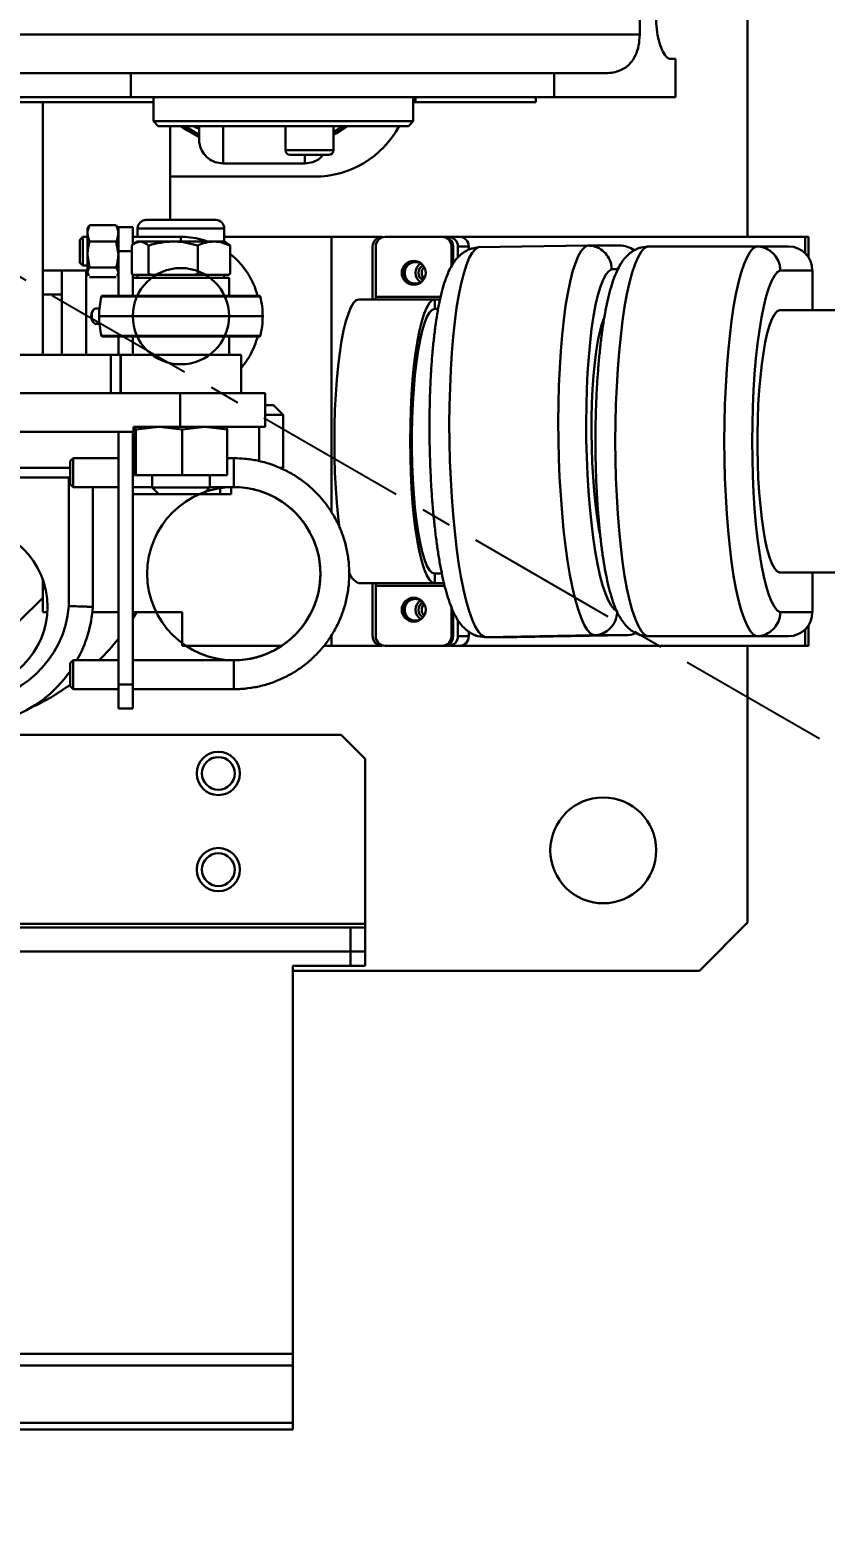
# Model space of a CAD drawing. Header units: millimetres. Extents: x 8 to 22425, y -1213 to 4973.
# Drawn here: x 18236.3 to 18401.6, y 806.5 to 1116.5 of the extents above; entities that cross this region are included whole.
import ezdxf

# ---------------------------------------------------------------- set-up
doc = ezdxf.new("R2010")
doc.units = ezdxf.units.MM
doc.header["$PDSIZE"] = -1
doc.linetypes.add('CENTER', pattern=[50.8, 31.75, -6.35, 6.35, -6.35])
doc.styles.get("Standard").update_dxf_attribs({"font": 'hyswlongfangsong.ttf'})
doc.dimstyles.new('ISO-25', dxfattribs={"dimscale": 25, "dimtxt": 3.5, "dimasz": 1.6, "dimexe": 1.25, "dimexo": 0.625, "dimtad": 1, "dimdec": 0, "dimzin": 9, "dimdsep": 46, "dimtxsty": 'Standard', "dimcen": 2.5, "dimadec": 0, "dimazin": 2, "dimtfac": 1, "dimtdec": 0, "dimtofl": 0, "dimtmove": 0, "dimatfit": 3, "dimfxl": 1, "dimarcsym": 0})

# ---------------------------------------------------------------- blocks, each defined once
blk = doc.blocks.new('*D157')
at = {"color": 0, "lineweight": -2, "transparency": 16777216}
blk.add_line((18093.36, 1137.54), (17395.92, 1137.54), dxfattribs=at)
blk.add_arc((18108.99, 1137.54), 681.81, 183.36185, 326.63815, dxfattribs=at)
at = {"color": 0, "transparency": 16777216}
for points in [[(17421.68, 1097.36), (17435.01, 1097.75), (17427.17, 1137.54)], [(18672.78, 766.09), (18684.12, 759.09), (18699.46, 796.63)]]:
    blk.add_solid(points, dxfattribs=at)
at = {"layer": 'Defpoints', "color": 0, "transparency": 16777216}
for p in [(18108.99, 1137.54), (18129.47, 1137.54), (18600.89, 853.54), (18227.38, 466.08), (19341.34, 426.04)]:
    blk.add_point(p, dxfattribs=at)
at = {"color": 0, "transparency": 16777216, "insert": (17761.79, 620.93), "char_height": 87.5, "attachment_point": 5, "rotation": 326.0959}
blk.add_mtext('150°', dxfattribs=at)

msp = doc.modelspace()

# ---------------------------------------------------------------- linework, layer by layer
at = {"color": 161, "linetype": 'Continuous', "lineweight": 30, "true_color": 0x67adff}
for p, q in [((18385.49, 1073.54), (18385.49, 1311.04)), ((18363.06, 1159.54), (18363.06, 1115.54)), ((17399.1, 1115.54), (18363.06, 1115.54)), ((18369.3, 1110.54), (18370.49, 1110.54)), ((18370.49, 1102.54), (18370.49, 1110.54)), ((18087.29, 1107.54), (18257.29, 1107.54)), ((18257.29, 1102.54), (18257.29, 1107.54)), ((18345.28, 1107.54), (18257.29, 1107.54)), ((18345.28, 1102.54), (18345.28, 1107.54)), ((18355.96, 1107.54), (18345.28, 1107.54)), ((18087.29, 1102.54), (18257.29, 1102.54)), ((18261.99, 1101.54), (18181.41, 1101.54)), ((18238.99, 1066.54), (18238.99, 1101.54)), ((18257.29, 1102.54), (18345.28, 1102.54)), ((18261.99, 1102.54), (18261.99, 1097.54)), ((18315.99, 1097.54), (18315.99, 1102.54)), ((18316.49, 1101.54), (18315.99, 1101.54)), ((18316.49, 1102.54), (18316.49, 1101.54)), ((18341.49, 1101.54), (18316.49, 1101.54)), ((18341.49, 1102.54), (18341.49, 1101.54)), ((18345.28, 1102.54), (18370.49, 1102.54)), ((18261.99, 1097.54), (18262.99, 1096.54)), ((18261.99, 1097.54), (18295.98, 1097.54)), ((18295.72, 1096.54), (18262.99, 1096.54)), ((18265.49, 1077.04), (18265.49, 1096.54)), ((18271.49, 1093.79), (18271.49, 1096.54)), ((18276.49, 1096.54), (18276.49, 1088.79)), ((18289.42, 1096.54), (18289.42, 1091.52)), ((18314.99, 1096.54), (18295.72, 1096.54)), ((18295.98, 1097.54), (18315.99, 1097.54)), ((18299.42, 1091.52), (18299.42, 1096.54)), ((18314.99, 1096.54), (18315.99, 1097.54)), ((18289.42, 1091.52), (18299.42, 1091.52)), ((18293.49, 1088.79), (18276.49, 1088.79)), ((18298.44, 1090.54), (18290.4, 1090.54)), ((18293.49, 1088.79), (18293.49, 1090.54)), ((18265.49, 1086.04), (18295.49, 1086.04)), ((18260.48, 1077.04), (18272.58, 1077.04)), ((18272.58, 1077.04), (18274.94, 1077.04)), ((18247.32, 1073.54), (18246.71, 1072.93)), ((18248.31, 1073.54), (18247.32, 1073.54)), ((18248.54, 1075.66), (18248.31, 1075.25)), ((18248.31, 1069.87), (18248.31, 1074.25)), ((18248.73, 1075.93), (18248.6, 1075.62)), ((18254.29, 1075.93), (18248.73, 1075.93)), ((18254.42, 1075.62), (18254.29, 1075.93)), ((18254.71, 1075.25), (18254.48, 1075.65)), ((18254.71, 1075.54), (18257.71, 1075.54)), ((18257.71, 1075.54), (18257.71, 1075.54)), ((18257.71, 1075.54), (18257.71, 1075.54)), ((18257.71, 1075.54), (18257.71, 1075.54)), ((18257.71, 1073.54), (18257.71, 1073.79)), ((18267.71, 1073.54), (18257.71, 1073.54)), ((18258.71, 1075.27), (18258.71, 1073.54)), ((18273.77, 1075.27), (18258.71, 1075.27)), ((18267.71, 1073.54), (18267.71, 1073.54)), ((18267.71, 1072.54), (18267.71, 1073.54)), ((18276.71, 1075.27), (18273.77, 1075.27)), ((18276.71, 1072.54), (18276.71, 1075.27)), ((18298.99, 1073.54), (18276.71, 1073.54)), ((18298.99, 1016.36), (18298.99, 1073.54)), ((18298.99, 1073.54), (18309.53, 1073.54)), ((18321.99, 1073.54), (18310.17, 1073.54)), ((18321.99, 1073.54), (18322.34, 1073.54)), ((18323.32, 1073.54), (18322.34, 1073.54)), ((18323.32, 1073.54), (18325.58, 1073.54)), ((18325.58, 1073.54), (18397.47, 1073.54)), ((18397.47, 1070.11), (18397.47, 1073.54)), ((18397.47, 1073.54), (18398.16, 1073.54)), ((18398.16, 1069.24), (18398.16, 1073.54)), ((18248.73, 1067.17), (18248.31, 1069.87)), ((18254.29, 1072.56), (18248.73, 1072.56)), ((18254.29, 1072.56), (18254.71, 1069.87)), ((18254.71, 1070.54), (18254.71, 1061.29)), ((18257.48, 1070.54), (18254.71, 1070.54)), ((18257.48, 1065.84), (18257.48, 1071.74)), ((18258.71, 1072.54), (18258.15, 1072.22)), ((18259.23, 1072.54), (18258.71, 1072.54)), ((18259.23, 1072.54), (18266.09, 1072.54)), ((18260.98, 1065.84), (18260.98, 1071.74)), ((18274.57, 1072.54), (18266.09, 1072.54)), ((18271.2, 1065.84), (18271.2, 1071.74)), ((18276.71, 1072.54), (18274.57, 1072.54)), ((18277.26, 1072.22), (18276.71, 1072.54)), ((18277.93, 1071.74), (18277.25, 1072.12)), ((18277.93, 1065.84), (18277.93, 1071.74)), ((18307.56, 1071.54), (18307.56, 1060.54)), ((18308.2, 1071.54), (18308.2, 1061.04)), ((18324.31, 1071.54), (18323.96, 1071.54)), ((18323.96, 1071.54), (18323.96, 1067.43)), ((18324.31, 1071.54), (18324.31, 1067.99)), ((18327.55, 1071.54), (18325.29, 1071.54)), ((18325.29, 1069.24), (18325.29, 1071.54)), ((18327.55, 1070.87), (18327.55, 1071.54)), ((18329.57, 1071.35), (18328.3, 1071.11)), ((18352.22, 1071.72), (18329.57, 1071.35)), ((18352.22, 1071.72), (18358.9, 1071.72)), ((18364.69, 1071.54), (18363.35, 1071.31)), ((18387.34, 1071.54), (18364.69, 1071.54)), ((18387.34, 1071.54), (18394.02, 1071.54)), ((18246.71, 1068.15), (18247.32, 1067.54)), ((18247.32, 1067.54), (18248.31, 1067.54)), ((18254.29, 1067.17), (18248.73, 1067.17)), ((18254.29, 1067.17), (18254.71, 1066.16)), ((18358.54, 1066.8), (18357.24, 1066.8)), ((18238.99, 1066.54), (18242.99, 1066.54)), ((18238.99, 1061.54), (18238.99, 1066.54)), ((18242.99, 1066.54), (18242.99, 1061.54)), ((18247.99, 1066.54), (18242.99, 1066.54)), ((18247.99, 1066.54), (18248.31, 1066.54)), ((18247.99, 1049.04), (18247.99, 1066.54)), ((18248.6, 1065.46), (18248.31, 1066.16)), ((18248.31, 1065.82), (18248.31, 1066.16)), ((18248.31, 1065.82), (18248.54, 1065.42)), ((18254.29, 1065.15), (18248.73, 1065.15)), ((18254.48, 1065.43), (18254.71, 1065.82)), ((18257.73, 1065.64), (18257.48, 1065.84)), ((18257.71, 1065.04), (18257.71, 1065.66)), ((18257.71, 1065.66), (18257.71, 1065.04)), ((18257.71, 1065.66), (18257.71, 1065.04)), ((18257.71, 1065.04), (18257.71, 1065.66)), ((18257.71, 1065.04), (18257.71, 1061.29)), ((18257.71, 1065.04), (18277.71, 1065.04)), ((18259.23, 1065.64), (18257.73, 1065.64)), ((18258.71, 1065.64), (18258.71, 1065.04)), ((18260.73, 1065.64), (18259.23, 1065.64)), ((18260.98, 1065.84), (18260.73, 1065.64)), ((18260.73, 1065.64), (18261.71, 1065.64)), ((18261.71, 1065.64), (18260.98, 1065.84)), ((18266.09, 1065.64), (18261.71, 1065.64)), ((18270.47, 1065.64), (18266.09, 1065.64)), ((18271.2, 1065.84), (18270.47, 1065.64)), ((18270.47, 1065.64), (18271.69, 1065.64)), ((18271.69, 1065.64), (18271.2, 1065.84)), ((18274.57, 1065.64), (18271.69, 1065.64)), ((18277.45, 1065.64), (18274.57, 1065.64)), ((18276.71, 1065.04), (18276.71, 1065.64)), ((18277.93, 1065.84), (18277.45, 1065.64)), ((18277.45, 1065.64), (18277.68, 1065.64)), ((18277.68, 1065.64), (18277.93, 1065.84)), ((18277.71, 1061.29), (18277.71, 1065.04)), ((18398.95, 1066.54), (18392.28, 1066.54)), ((18398.95, 1058.29), (18398.95, 1066.54)), ((18242.99, 1061.54), (18238.99, 1061.54)), ((18238.99, 1049.04), (18238.99, 1061.54)), ((18242.99, 1049.04), (18242.99, 1061.54)), ((18284.21, 1061.14), (18251.21, 1061.14)), ((18284.01, 1061.29), (18251.4, 1061.29)), ((18320.49, 1060.54), (18304.73, 1060.54)), ((18321.7, 1061.04), (18308.2, 1061.04)), ((18320.49, 1060.54), (18320.49, 1058.54)), ((18321.58, 1060.54), (18320.49, 1060.54)), ((18249.5, 1058.35), (18249.33, 1058.1)), ((18249.97, 1058.64), (18250.78, 1058.64)), ((18321.18, 1058.54), (18320.49, 1058.54)), ((18409, 1058.29), (18392.26, 1058.29)), ((18249.33, 1055.98), (18249.5, 1055.73)), ((18249.97, 1055.44), (18250.78, 1055.44)), ((18267.71, 1057.04), (18250.71, 1057.04)), ((18267.71, 1057.04), (18284.71, 1057.04)), ((18251.21, 1052.94), (18284.21, 1052.94)), ((18251.4, 1052.79), (18284.01, 1052.79)), ((18254.71, 1052.79), (18254.71, 1049.04)), ((18257.71, 1052.79), (18257.71, 1049.04)), ((18277.71, 1049.04), (18277.71, 1052.79)), ((18216.31, 1049.04), (18253.17, 1049.04)), ((18253.17, 1041.04), (18253.17, 1049.04)), ((18255.19, 1049.04), (18253.17, 1049.04)), ((18255.19, 1049.04), (18255.19, 1041.04)), ((18255.19, 1049.04), (18255.2, 1049.04)), ((18255.21, 1049.04), (18255.2, 1049.04)), ((18255.2, 1041.04), (18255.2, 1049.04)), ((18255.21, 1049.04), (18255.21, 1041.04)), ((18255.21, 1049.04), (18256.53, 1049.04)), ((18256.53, 1049.04), (18280.21, 1049.04)), ((18280.21, 1041.04), (18280.21, 1049.04)), ((18267.56, 1041.04), (18003.96, 1041.04)), ((18267.56, 1034.04), (18267.56, 1041.04)), ((18285.21, 1041.04), (18267.56, 1041.04)), ((18285.21, 1034.04), (18285.21, 1041.04)), ((18285.21, 1038.54), (18286.99, 1038.54)), ((18288.99, 1036.54), (18285.21, 1036.54)), ((18286.99, 1038.54), (18288.99, 1036.54)), ((18288.99, 1036.54), (18288.99, 1025.54)), ((18257.88, 1033.04), (18013.64, 1033.04)), ((18254.71, 1033.04), (18254.71, 980.54)), ((18257.71, 1027.54), (18257.71, 1033.04)), ((18257.71, 1033.04), (18257.71, 1027.54)), ((18257.71, 1033.04), (18257.71, 980.54)), ((18257.71, 1027.54), (18257.71, 1033.04)), ((18267.56, 1034.04), (18257.88, 1034.04)), ((18257.88, 1033.04), (18257.88, 1034.04)), ((18257.88, 1033.04), (18258.06, 1033.04)), ((18258.2, 1034.01), (18258.06, 1033.5)), ((18258.06, 1024.04), (18258.06, 1033.5)), ((18258.36, 1033.5), (18258.21, 1034.04)), ((18263.18, 1034.04), (18258.36, 1033.5)), ((18258.36, 1024.04), (18258.36, 1033.5)), ((18268, 1033.5), (18263.18, 1034.04)), ((18285.21, 1034.04), (18267.56, 1034.04)), ((18272.67, 1034.04), (18268, 1033.5)), ((18268, 1024.04), (18268, 1033.5)), ((18277.35, 1033.5), (18272.67, 1034.04)), ((18277.21, 1034.01), (18277.35, 1033.5)), ((18277.35, 1024.04), (18277.35, 1033.5)), ((18283.99, 1026.93), (18283.99, 1034.04)), ((18245.32, 1027.54), (18244.71, 1026.93)), ((18244.71, 1022.15), (18244.71, 1026.93)), ((18254.71, 1027.54), (18245.32, 1027.54)), ((18245.32, 1021.54), (18245.32, 1027.54)), ((18257.71, 1027.54), (18257.71, 1027.79)), ((18258.06, 1027.54), (18257.71, 1027.54)), ((18278.71, 1027.54), (18277.35, 1027.54)), ((18278.71, 1027.54), (18278.71, 1027.54)), ((18278.71, 1024.54), (18278.71, 1027.54)), ((18116.99, 1025.54), (18244.71, 1025.54)), ((18244.71, 1023.54), (18116.99, 1023.54)), ((18244.39, 996.81), (18244.39, 1023.54)), ((18258.36, 1024.04), (18258.06, 1024.04)), ((18268, 1024.04), (18258.36, 1024.04)), ((18261.71, 1024.04), (18261.71, 1021.44)), ((18277.35, 1024.04), (18268, 1024.04)), ((18273.71, 1021.44), (18273.71, 1024.04)), ((18278.71, 1021.54), (18278.71, 1024.54)), ((18288.31, 1025.54), (18288.99, 1025.54)), ((18288.99, 1025.54), (18288.77, 1025.32)), ((18244.71, 1022.15), (18245.32, 1021.54)), ((18245.32, 1021.54), (18254.71, 1021.54)), ((18249.39, 1021.54), (18249.39, 996.64)), ((18257.71, 1021.54), (18261.71, 1021.54)), ((18257.71, 985.54), (18257.71, 1021.54)), ((18257.71, 1021.54), (18257.71, 985.54)), ((18257.71, 1021.24), (18257.71, 1021.54)), ((18257.71, 1021.54), (18257.71, 1021.24)), ((18257.71, 985.54), (18257.71, 1021.54)), ((18261.71, 1021.44), (18263.11, 1020.04)), ((18261.71, 1021.44), (18262.06, 1021.44)), ((18262.06, 1021.44), (18273.71, 1021.44)), ((18272.31, 1020.04), (18273.71, 1021.44)), ((18273.71, 1021.54), (18278.71, 1021.54)), ((18275.88, 1020.04), (18275.88, 1021.54)), ((18278.13, 1020.04), (18278.13, 1021.54)), ((18278.71, 1021.54), (18278.71, 1021.54)), ((18263.11, 1020.04), (18257.71, 1020.04)), ((18263.37, 1020.04), (18263.11, 1020.04)), ((18272.31, 1020.04), (18263.37, 1020.04)), ((18275.88, 1020.04), (18272.31, 1020.04)), ((18278.13, 1020.04), (18275.88, 1020.04)), ((18238.99, 1000.54), (18238.99, 1002.38)), ((18320.49, 1003.54), (18320.49, 1001.54)), ((18320.49, 1003.54), (18321.96, 1003.54)), ((18392.26, 1003.79), (18409, 1003.79)), ((18398.95, 995.54), (18398.95, 1003.79)), ((18233.99, 993.54), (18238.99, 998.54)), ((18238.99, 1000.54), (18239.54, 1000.54)), ((18238.99, 995.54), (18238.99, 1000.54)), ((18320.49, 1001.54), (18304.73, 1001.54)), ((18307.56, 1001.54), (18307.56, 990.54)), ((18308.2, 1001.04), (18308.2, 990.54)), ((18322.53, 1001.04), (18308.2, 1001.04)), ((18320.49, 1001.54), (18322.4, 1001.54)), ((18239.95, 995.54), (18238.99, 995.54)), ((18254.71, 995.54), (18249.29, 995.54)), ((18257.71, 994.25), (18258.5, 995.54)), ((18267.99, 995.54), (18257.71, 995.54)), ((18267.99, 988.54), (18267.99, 995.54)), ((18323.96, 996.55), (18323.96, 990.54)), ((18324.31, 995.69), (18324.31, 990.54)), ((18392.28, 995.54), (18398.95, 995.54)), ((18325.29, 990.54), (18325.29, 993.87)), ((18398.16, 988.54), (18398.16, 992.83)), ((18298.99, 988.54), (18298.99, 990.76)), ((18323.96, 990.54), (18324.31, 990.54)), ((18325.29, 990.54), (18327.55, 990.54)), ((18327.55, 990.54), (18327.55, 991.49)), ((18329.45, 990.58), (18330.87, 990.36)), ((18353.52, 990.73), (18330.87, 990.36)), ((18330.87, 990.36), (18337.56, 990.36)), ((18360.2, 990.73), (18337.56, 990.36)), ((18360.2, 990.73), (18353.52, 990.73)), ((18363.34, 990.77), (18364.69, 990.54)), ((18387.34, 990.54), (18364.69, 990.54)), ((18394.02, 990.54), (18387.34, 990.54)), ((18397.47, 988.54), (18397.47, 991.97)), ((18267.99, 988.54), (18288.61, 988.54)), ((18297.41, 988.54), (18298.99, 988.54)), ((18298.99, 988.54), (18309.53, 988.54)), ((18321.99, 988.54), (18310.17, 988.54)), ((18322.34, 988.54), (18321.99, 988.54)), ((18322.34, 988.54), (18323.32, 988.54)), ((18325.58, 988.54), (18323.32, 988.54)), ((18325.58, 988.54), (18397.47, 988.54)), ((18385.49, 931.04), (18385.49, 988.54)), ((18397.47, 988.54), (18398.16, 988.54)), ((18245.32, 985.54), (18244.71, 984.93)), ((18244.71, 984.93), (18244.71, 982.54)), ((18254.71, 985.54), (18245.32, 985.54)), ((18245.32, 985.54), (18245.32, 982.54)), ((18257.71, 985.54), (18257.71, 985.79)), ((18278.71, 985.54), (18257.71, 985.54)), ((18278.71, 985.54), (18278.71, 985.54)), ((18278.71, 985.54), (18278.71, 982.54)), ((18244.71, 982.54), (18244.71, 980.15)), ((18244.71, 980.15), (18245.32, 979.54)), ((18245.32, 982.54), (18245.32, 979.54)), ((18254.71, 980.54), (18257.71, 980.54)), ((18278.71, 982.54), (18278.71, 979.54)), ((18245.32, 979.54), (18254.71, 979.54)), ((18257.71, 979.54), (18278.71, 979.54)), ((18257.71, 979.24), (18257.71, 979.54)), ((18257.71, 979.54), (18257.71, 979.24)), ((18278.71, 979.54), (18278.71, 979.54)), ((18257.71, 975.54), (18254.71, 975.54)), ((18257.71, 975.54), (18257.71, 975.54)), ((18257.71, 975.54), (18257.71, 975.54)), ((18257.71, 975.54), (18257.71, 975.54)), ((18148.99, 970.04), (18300.99, 970.04)), ((18305.99, 965.04), (18300.99, 970.04)), ((18305.99, 965.04), (18305.99, 930.78)), ((18305.99, 930.78), (18148.99, 930.78)), ((18305.99, 930.04), (18305.99, 930.78)), ((18375.49, 921.04), (18385.49, 931.04)), ((18302.99, 930.04), (18148.99, 930.04)), ((18302.99, 925.04), (18302.99, 930.04)), ((18302.99, 930.04), (18305.99, 930.04)), ((18305.99, 930.04), (18305.99, 925.04)), ((18302.99, 925.04), (18148.99, 925.04)), ((18305.99, 925.04), (18302.99, 925.04)), ((18302.99, 922.04), (18302.99, 925.04)), ((18305.99, 925.04), (18305.99, 922.04)), ((18290.99, 922.04), (18290.99, 841.4)), ((18290.99, 922.04), (18302.99, 922.04)), ((18290.99, 921.04), (18375.49, 921.04)), ((18305.99, 922.04), (18302.99, 922.04)), ((18140.99, 841.4), (18290.99, 841.4)), ((18290.99, 841.4), (18290.99, 839)), ((18140.99, 839), (18290.99, 839)), ((18290.99, 839), (18290.99, 827.07)), ((18140.99, 827.07), (18290.99, 827.07)), ((18140.99, 825.74), (18290.99, 825.74)), ((18290.99, 827.07), (18290.99, 825.74))]:
    msp.add_line(p, q, dxfattribs=at)
at = {"color": 1, "linetype": 'CENTER'}
msp.add_line((18108.99, 1137.54), (18600.89, 853.54), dxfattribs=at)
at = {"color": 161, "linetype": 'Continuous', "lineweight": 30, "true_color": 0x67adff, "flags": 128}
for points in [[(18271.49, 1094.25), (18269.1, 1095.6), (18267.68, 1096.54)], [(18268.56, 1096.54), (18270.27, 1095.47), (18271.49, 1094.81)], [(18270.43, 1096.54), (18270.77, 1096.34), (18271.49, 1095.94)], [(18299.42, 1095.31), (18301.16, 1096.36), (18301.42, 1096.54)], [(18302.3, 1096.54), (18300.02, 1095.08), (18299.42, 1094.74)], [(18246.71, 1068.15), (18246.71, 1068.33), (18246.71, 1068.85), (18246.71, 1069.63), (18246.71, 1070.54), (18246.71, 1071.45), (18246.71, 1072.23), (18246.71, 1072.74), (18246.71, 1072.93)], [(18247.32, 1067.54), (18247.32, 1067.58), (18247.32, 1067.94), (18247.32, 1068.61), (18247.32, 1069.51), (18247.32, 1070.54), (18247.32, 1071.57), (18247.32, 1072.47), (18247.32, 1073.14), (18247.32, 1073.49), (18247.32, 1073.54)], [(18248.31, 1074.25), (18248.31, 1074.59), (18248.31, 1074.87), (18248.31, 1075.08), (18248.31, 1075.21), (18248.31, 1075.25), (18248.31, 1075.25)], [(18254.71, 1070.54), (18254.71, 1071.51), (18254.71, 1072.45), (18254.71, 1073.32), (18254.71, 1074.07), (18254.71, 1074.7), (18254.71, 1075.16), (18254.71, 1075.44), (18254.71, 1075.54)], [(18257.71, 1075.54), (18257.71, 1075.44), (18257.71, 1075.16), (18257.71, 1074.7), (18257.71, 1074.07), (18257.71, 1073.54)], [(18257.71, 1073.54), (18257.71, 1074.07), (18257.71, 1074.7), (18257.71, 1075.16), (18257.71, 1075.44), (18257.71, 1075.54)], [(18257.71, 1075.54), (18257.71, 1075.44), (18257.71, 1075.16), (18257.71, 1074.7), (18257.71, 1074.07), (18257.71, 1073.32), (18257.71, 1072.45), (18257.71, 1071.93)], [(18257.71, 1073.54), (18257.71, 1074.07), (18257.71, 1074.7), (18257.71, 1075.16), (18257.71, 1075.44), (18257.71, 1075.54)], [(18257.71, 1073.54), (18257.71, 1073.79), (18257.71, 1073.79), (18257.71, 1073.44), (18257.71, 1072.77), (18257.71, 1071.94)], [(18248.31, 1066.16), (18248.31, 1066.43), (18248.31, 1066.76), (18248.31, 1067.17), (18248.31, 1067.62), (18248.31, 1068.13), (18248.31, 1068.68), (18248.31, 1069.27), (18248.31, 1069.87)], [(18329.57, 1071.35), (18328.91, 1070.97), (18328.26, 1070.23), (18327.64, 1069.14), (18327.04, 1067.7), (18326.48, 1065.92), (18325.95, 1063.84), (18325.46, 1061.45), (18325.02, 1058.79), (18324.63, 1055.87), (18324.3, 1052.73), (18324.02, 1049.4), (18323.8, 1045.89), (18323.64, 1042.25), (18323.54, 1038.51), (18323.5, 1034.7), (18323.53, 1030.85), (18323.63, 1027), (18323.78, 1023.19), (18324, 1019.45), (18324.28, 1015.81), (18324.61, 1012.31), (18325, 1008.97), (18325.44, 1005.83), (18325.92, 1002.92), (18326.45, 1000.25), (18327.01, 997.87), (18327.61, 995.78), (18328.23, 994.01), (18328.87, 992.57), (18329.53, 991.47), (18330.2, 990.73), (18330.87, 990.36)], [(18353.52, 990.73), (18352.85, 991.11), (18352.18, 991.85), (18351.52, 992.94), (18350.88, 994.38), (18350.25, 996.15), (18349.66, 998.24), (18349.1, 1000.63), (18348.57, 1003.29), (18348.09, 1006.2), (18347.65, 1009.34), (18347.26, 1012.68), (18346.93, 1016.19), (18346.65, 1019.83), (18346.43, 1023.57), (18346.28, 1027.38), (18346.18, 1031.23), (18346.15, 1035.07), (18346.19, 1038.89), (18346.28, 1042.63), (18346.44, 1046.27), (18346.66, 1049.77), (18346.94, 1053.11), (18347.28, 1056.25), (18347.67, 1059.16), (18348.11, 1061.82), (18348.6, 1064.21), (18349.13, 1066.3), (18349.69, 1068.07), (18350.29, 1069.51), (18350.91, 1070.6), (18351.56, 1071.34), (18352.22, 1071.72)], [(18364.69, 1071.54), (18364.02, 1071.16), (18363.36, 1070.42), (18362.72, 1069.33), (18362.1, 1067.89), (18361.51, 1066.12), (18360.95, 1064.03), (18360.42, 1061.64), (18359.94, 1058.98), (18359.5, 1056.06), (18359.11, 1052.92), (18358.78, 1049.59), (18358.5, 1046.08), (18358.29, 1042.44), (18358.13, 1038.7), (18358.03, 1034.89), (18358, 1031.04), (18358.03, 1027.19), (18358.13, 1023.38), (18358.29, 1019.64), (18358.5, 1016), (18358.78, 1012.49), (18359.11, 1009.15), (18359.5, 1006.01), (18359.94, 1003.1), (18360.42, 1000.44), (18360.95, 998.05), (18361.51, 995.96), (18362.1, 994.19), (18362.72, 992.75), (18363.36, 991.66), (18364.02, 990.92), (18364.69, 990.54)], [(18387.34, 990.54), (18386.67, 990.92), (18386.02, 991.66), (18385.37, 992.75), (18384.75, 994.19), (18384.16, 995.96), (18383.6, 998.05), (18383.07, 1000.44), (18382.59, 1003.1), (18382.15, 1006.01), (18381.77, 1009.15), (18381.43, 1012.49), (18381.15, 1016), (18380.94, 1019.64), (18380.78, 1023.38), (18380.68, 1027.19), (18380.65, 1031.04), (18380.68, 1034.89), (18380.78, 1038.7), (18380.94, 1042.44), (18381.15, 1046.08), (18381.43, 1049.59), (18381.77, 1052.92), (18382.15, 1056.06), (18382.59, 1058.98), (18383.07, 1061.64), (18383.6, 1064.03), (18384.16, 1066.12), (18384.75, 1067.89), (18385.37, 1069.33), (18386.02, 1070.42), (18386.67, 1071.16), (18387.34, 1071.54)], [(18357.24, 1066.8), (18356.63, 1066.43), (18356.03, 1065.69), (18355.45, 1064.61), (18354.9, 1063.18), (18354.39, 1061.43), (18353.91, 1059.37), (18353.47, 1057.03), (18353.08, 1054.42), (18352.75, 1051.58), (18352.47, 1048.52), (18352.25, 1045.3), (18352.08, 1041.93), (18351.98, 1038.45), (18351.95, 1034.9), (18351.97, 1031.31), (18352.06, 1027.72), (18352.21, 1024.17), (18352.43, 1020.69), (18352.7, 1017.32), (18353.02, 1014.09), (18353.4, 1011.04), (18353.83, 1008.2), (18354.3, 1005.59), (18354.81, 1003.24), (18355.35, 1001.18), (18355.93, 999.43), (18356.52, 998.01), (18357.14, 996.92), (18357.76, 996.19), (18358.38, 995.81)], [(18392.28, 1066.54), (18391.66, 1066.16), (18391.05, 1065.43), (18390.46, 1064.34), (18389.89, 1062.92), (18389.34, 1061.17), (18388.83, 1059.11), (18388.36, 1056.76), (18387.93, 1054.15), (18387.55, 1051.31), (18387.22, 1048.26), (18386.94, 1045.03), (18386.73, 1041.66), (18386.57, 1038.18), (18386.48, 1034.63), (18386.44, 1031.04), (18386.48, 1027.45), (18386.57, 1023.9), (18386.73, 1020.42), (18386.94, 1017.05), (18387.22, 1013.82), (18387.55, 1010.77), (18387.93, 1007.92), (18388.36, 1005.32), (18388.83, 1002.97), (18389.34, 1000.91), (18389.89, 999.16), (18390.46, 997.73), (18391.05, 996.65), (18391.66, 995.91), (18392.28, 995.54)], [(18304.73, 1060.54), (18304.16, 1060.35), (18303.59, 1059.8), (18303.04, 1058.88), (18302.51, 1057.62), (18302, 1056.02), (18301.53, 1054.1), (18301.11, 1051.9), (18300.72, 1049.43), (18300.39, 1046.73), (18300.11, 1043.84), (18299.89, 1040.78), (18299.73, 1037.6), (18299.64, 1034.34), (18299.61, 1031.04), (18299.64, 1027.74), (18299.73, 1024.47), (18299.89, 1021.3), (18300.11, 1018.24), (18300.39, 1015.34), (18300.67, 1013.01)], [(18320.49, 1060.54), (18319.91, 1060.35), (18319.35, 1059.8), (18318.79, 1058.88), (18318.26, 1057.62), (18317.76, 1056.02), (18317.29, 1054.1), (18316.86, 1051.9), (18316.48, 1049.43), (18316.15, 1046.73), (18315.87, 1043.84), (18315.65, 1040.78), (18315.49, 1037.6), (18315.4, 1034.34), (18315.36, 1031.04), (18315.4, 1027.74), (18315.49, 1024.47), (18315.65, 1021.3), (18315.87, 1018.24), (18316.15, 1015.34), (18316.48, 1012.65), (18316.86, 1010.18), (18317.29, 1007.98), (18317.76, 1006.06), (18318.26, 1004.46), (18318.79, 1003.19), (18319.35, 1002.28), (18319.91, 1001.72), (18320.49, 1001.54)], [(18249.97, 1055.44), (18249.66, 1055.56), (18249.4, 1055.91), (18249.23, 1056.43), (18249.17, 1057.04), (18249.23, 1057.65), (18249.4, 1058.17), (18249.66, 1058.52), (18249.97, 1058.64)], [(18320.49, 1058.54), (18319.93, 1058.35), (18319.38, 1057.8), (18318.85, 1056.88), (18318.34, 1055.61), (18317.86, 1054.01), (18317.42, 1052.11), (18317.01, 1049.91), (18316.66, 1047.46), (18316.35, 1044.79), (18316.1, 1041.93), (18315.91, 1038.93), (18315.78, 1035.81), (18315.72, 1032.64), (18315.72, 1029.44), (18315.78, 1026.26), (18315.91, 1023.15), (18316.1, 1020.15), (18316.35, 1017.29), (18316.66, 1014.62), (18317.01, 1012.17), (18317.42, 1009.97), (18317.86, 1008.06), (18318.34, 1006.46), (18318.85, 1005.2), (18319.38, 1004.28), (18319.93, 1003.72), (18320.49, 1003.54)], [(18392.26, 1058.29), (18392.13, 1058.28), (18391.59, 1058.01), (18391.06, 1057.39), (18390.54, 1056.43), (18390.05, 1055.14), (18389.59, 1053.53), (18389.16, 1051.63), (18388.78, 1049.46), (18388.43, 1047.06), (18388.14, 1044.44), (18387.9, 1041.65), (18387.72, 1038.72), (18387.6, 1035.69), (18387.54, 1032.59), (18387.54, 1029.48), (18387.6, 1026.39), (18387.72, 1023.36), (18387.9, 1020.43), (18388.14, 1017.64), (18388.43, 1015.02), (18388.78, 1012.61), (18389.16, 1010.44), (18389.59, 1008.54), (18390.05, 1006.94), (18390.54, 1005.65), (18391.06, 1004.68), (18391.59, 1004.07), (18392.13, 1003.8), (18392.26, 1003.79)], [(18355.66, 1056.69), (18355.2, 1055.41), (18354.76, 1053.8), (18354.36, 1051.9), (18354.01, 1049.73), (18353.71, 1047.32), (18353.46, 1044.71), (18353.26, 1041.91), (18353.13, 1038.98), (18353.05, 1035.95), (18353.04, 1032.86), (18353.09, 1029.75), (18353.2, 1026.66), (18353.37, 1023.63), (18353.6, 1020.7), (18353.89, 1017.91), (18354.22, 1015.29), (18354.6, 1012.89), (18354.8, 1011.83)], [(18257.71, 1027.54), (18257.71, 1027.79), (18257.71, 1027.79), (18257.71, 1027.44), (18257.71, 1026.77), (18257.71, 1025.86), (18257.71, 1024.81), (18257.71, 1023.73), (18257.71, 1022.73), (18257.71, 1021.93), (18257.71, 1021.42), (18257.71, 1021.24), (18257.71, 1021.24)], [(18257.71, 1021.24), (18257.71, 1021.42), (18257.71, 1021.54)], [(18257.71, 985.54), (18257.71, 985.79), (18257.71, 985.79), (18257.71, 985.44), (18257.71, 984.77), (18257.71, 983.86), (18257.71, 982.81), (18257.71, 981.73), (18257.71, 980.73), (18257.71, 979.93), (18257.71, 979.42), (18257.71, 979.24), (18257.71, 979.24)], [(18254.71, 975.54), (18254.71, 975.64), (18254.71, 975.92), (18254.71, 976.38), (18254.71, 977), (18254.71, 977.76), (18254.71, 978.63), (18254.71, 979.56), (18254.71, 980.54)], [(18257.71, 980.54), (18257.71, 979.56), (18257.71, 978.63), (18257.71, 977.76), (18257.71, 977), (18257.71, 976.38), (18257.71, 975.92), (18257.71, 975.64), (18257.71, 975.54)], [(18257.71, 975.54), (18257.71, 975.64), (18257.71, 975.92), (18257.71, 976.38), (18257.71, 977), (18257.71, 977.76), (18257.71, 978.63), (18257.71, 979.54)], [(18257.71, 979.54), (18257.71, 978.63), (18257.71, 977.76), (18257.71, 977), (18257.71, 976.38), (18257.71, 975.92), (18257.71, 975.64), (18257.71, 975.54)], [(18257.71, 975.54), (18257.71, 975.64), (18257.71, 975.92), (18257.71, 976.38), (18257.71, 977), (18257.71, 977.76), (18257.71, 978.63), (18257.71, 979.54)], [(18257.71, 979.24), (18257.71, 979.42), (18257.71, 979.54)]]:
    msp.add_lwpolyline(points, dxfattribs=at)
at = {"color": 161, "linetype": 'Continuous', "lineweight": 30, "true_color": 0x67adff}
for centre, radius in [((18267.71, 1057.04), 10), ((18267.71, 1057.04), 10), ((18316.1, 1066.05), 2.49), ((18278.71, 1003.54), 18), ((18278.71, 1003.54), 18), ((18222.99, 996.64), 17), ((18316.1, 996.05), 2.49), ((18275.49, 962.04), 4.5), ((18275.49, 962.04), 3.4), ((18355.49, 946.04), 11), ((18275.49, 942.04), 4.5), ((18275.49, 942.04), 3.4)]:
    msp.add_circle(centre, radius, dxfattribs=at)
at = {"lineweight": 30}
msp.add_arc((18108.99, 1137.54), 568, 30, 330, dxfattribs=at)
at = {"color": 161, "linetype": 'Continuous', "lineweight": 30, "true_color": 0x67adff}
for centre, radius, start, end in [((18295.49, 1106.04), 20, 270, 331.6406), ((18290.4, 1091.52), 0.98, 180, 270), ((18298.44, 1091.52), 0.98, 270, 0), ((18260.48, 1075.27), 1.77, 90, 180), ((18274.94, 1075.27), 1.77, 0, 90), ((18309.55, 1071.55), 1.99, 90.4423, 180.4346), ((18310.19, 1071.55), 1.98, 90.4419, 180.435), ((18321.97, 1071.55), 1.98, 359.5645, 89.5581), ((18322.32, 1071.55), 1.98, 359.5645, 89.5585), ((18323.31, 1071.55), 1.98, 359.5645, 89.5581), ((18325.56, 1071.55), 1.98, 359.5652, 89.5578), ((18358.98, 1066.84), 4.88, 53.1994, 90.8943), ((18393.98, 1066.58), 4.96, 359.565, 89.5581), ((18316.45, 1066.06), 2.48, 94.5051, 180.4138), ((18316.43, 1066.07), 2.21, 47.8229, 180.7702), ((18318.72, 1066.05), 2.25, 121.1911, 180.1841), ((18318.72, 1066.04), 1.66, 113.3119, 246.6881), ((18319.42, 1066.04), 1.66, 134.622, 225.378), ((18316.45, 1066.02), 2.48, 179.5862, 265.4949), ((18316.43, 1066.01), 2.21, 179.2297, 312.1772), ((18318.72, 1066.03), 2.25, 179.8161, 238.8086), ((18267.71, 1057.04), 17, 166.0502, 179.9991), ((18251.4, 1061.09), 0.2, 90, 166.0502), ((18284.01, 1061.09), 0.2, 13.9498, 90), ((18284.01, 1061.09), 0.2, 13.9498, 90), ((18267.71, 1057.04), 17, 359.9991, 13.9498), ((18307.42, 1060.92), 0.794, 331.5123, 8.7845), ((18251.05, 1057.04), 2.02, 148.3651, 211.6349), ((18267.71, 1057.04), 17, 179.9991, 193.9498), ((18267.71, 1057.04), 17, 346.0502, 359.9991), ((18251.4, 1052.99), 0.2, 193.9498, 270), ((18284.01, 1052.99), 0.2, 270, 346.0502), ((18284.01, 1052.99), 0.2, 270, 346.0502), ((18306, 1004.71), 3.41, 190.4976, 248.0637), ((18307.42, 1001.16), 0.794, 351.2161, 28.4871), ((18316.45, 996.06), 2.48, 94.5051, 180.4138), ((18222.99, 998.4), 26.46, 183.8108, 325.174), ((18222.99, 998.4), 21.46, 184.2318, 355.7682), ((18222.99, 998.4), 26.46, 330.9228, 356.1892), ((18316.45, 996.02), 2.48, 179.5861, 265.4951), ((18316.43, 996.07), 2.21, 47.823, 180.7701), ((18316.43, 996.01), 2.21, 179.2299, 312.1769), ((18318.72, 996.05), 2.25, 121.191, 180.1841), ((18318.72, 996.03), 2.25, 179.816, 238.8087), ((18318.72, 996.04), 1.66, 113.3119, 246.6881), ((18319.42, 996.04), 1.66, 134.618, 225.382), ((18393.98, 995.5), 4.96, 270.4419, 0.435), ((18215.49, 1021.04), 50, 314.7651, 321.6627), ((18309.55, 990.52), 1.98, 179.5651, 269.5582), ((18310.19, 990.52), 1.98, 179.5647, 269.5587), ((18321.97, 990.52), 1.98, 270.4413, 0.4357), ((18322.32, 990.52), 1.98, 270.4409, 0.4357), ((18323.31, 990.52), 1.98, 270.4413, 0.4357), ((18325.56, 990.52), 1.98, 270.4416, 0.4351), ((18360.12, 995.6), 4.87, 270.9713, 295.1652), ((18215.49, 1021.04), 50, 295.0299, 305.76)]:
    msp.add_arc(centre, radius, start, end, dxfattribs=at)
for points, knots in [([(18366.49, 1118.54), (18366.53, 1117.69), (18366.6, 1116.01), (18367.15, 1113.73), (18367.88, 1111.9), (18368.67, 1110.74), (18369.1, 1110.6), (18369.3, 1110.54)], [0, 0, 0, 0, 0.1961136, 0.3918639, 0.5972785, 0.8190049, 1, 1, 1, 1]), ([(18363.06, 1115.54), (18363.02, 1114.76), (18362.93, 1113.22), (18362.22, 1111.15), (18361.01, 1109.28), (18359.38, 1108.16), (18357.6, 1107.62), (18356.5, 1107.56), (18355.96, 1107.54)], [0, 0, 0, 0, 0.155631, 0.310968, 0.473464, 0.703394, 0.851599, 1, 1, 1, 1]), ([(18271.49, 1093.79), (18271.49, 1093.77), (18271.49, 1093.4), (18271.6, 1092.47), (18272.17, 1091.08), (18273.31, 1089.82), (18274.8, 1088.95), (18275.93, 1088.84), (18276.49, 1088.79)], [0, 0, 0, 0, 0.006605, 0.141702, 0.356395, 0.570966, 0.785481, 1, 1, 1, 1]), ([(18293.49, 1088.79), (18294.05, 1088.85), (18295.16, 1088.97), (18296.47, 1089.65), (18297.01, 1090.31), (18297.19, 1090.54)], [0, 0, 0, 0, 0.396299, 0.792593, 1, 1, 1, 1]), ([(18248.31, 1074.25), (18248.31, 1074.38), (18248.33, 1074.95), (18248.56, 1075.5), (18248.73, 1075.93)], [0, 0, 0, 0, 0.230954, 1, 1, 1, 1]), ([(18248.73, 1072.56), (18248.68, 1072.68), (18248.43, 1073.23), (18248.36, 1073.8), (18248.31, 1074.25)], [0, 0, 0, 0, 0.209864, 1, 1, 1, 1]), ([(18254.29, 1075.93), (18254.46, 1075.5), (18254.68, 1074.95), (18254.7, 1074.38), (18254.71, 1074.25)], [0, 0, 0, 0, 0.76902, 1, 1, 1, 1]), ([(18254.71, 1074.25), (18254.65, 1073.8), (18254.59, 1073.23), (18254.34, 1072.68), (18254.29, 1072.56)], [0, 0, 0, 0, 0.790128, 1, 1, 1, 1]), ([(18273.26, 1072.54), (18272.99, 1072.64), (18272.02, 1073.03), (18270.27, 1073.38), (18268.67, 1073.53), (18267.83, 1073.54), (18267.71, 1073.54)], [0, 0, 0, 0, 0.150606, 0.5534, 0.935097, 1, 1, 1, 1]), ([(18248.31, 1069.87), (18248.31, 1069.93), (18248.31, 1070.84), (18248.53, 1071.73), (18248.73, 1072.56)], [0, 0, 0, 0, 0.070199, 1, 1, 1, 1]), ([(18254.71, 1069.87), (18254.71, 1069.8), (18254.7, 1068.89), (18254.49, 1068), (18254.29, 1067.17)], [0, 0, 0, 0, 0.070198, 1, 1, 1, 1]), ([(18257.48, 1071.74), (18257.6, 1071.83), (18258.16, 1072.3), (18258.76, 1072.43), (18259.23, 1072.54)], [0, 0, 0, 0, 0.196363, 1, 1, 1, 1]), ([(18259.23, 1072.54), (18259.36, 1072.53), (18259.95, 1072.49), (18260.53, 1072.07), (18260.98, 1071.74)], [0, 0, 0, 0, 0.220368, 1, 1, 1, 1]), ([(18260.98, 1071.74), (18261.81, 1071.96), (18263.48, 1072.41), (18265.22, 1072.5), (18266.09, 1072.54)], [0, 0, 0, 0, 0.495459, 1, 1, 1, 1]), ([(18266.09, 1072.54), (18266.21, 1072.54), (18267.13, 1072.53), (18268.86, 1072.36), (18270.42, 1071.94), (18271.2, 1071.74)], [0, 0, 0, 0, 0.0700908, 0.530783, 1, 1, 1, 1]), ([(18271.2, 1071.74), (18271.75, 1071.96), (18272.85, 1072.41), (18273.99, 1072.5), (18274.57, 1072.54)], [0, 0, 0, 0, 0.495458, 1, 1, 1, 1]), ([(18274.57, 1072.54), (18274.65, 1072.54), (18275.25, 1072.53), (18276.39, 1072.36), (18277.41, 1071.94), (18277.93, 1071.74)], [0, 0, 0, 0, 0.070085, 0.530777, 1, 1, 1, 1]), ([(18283.65, 1061.14), (18283.58, 1061.45), (18283.34, 1062.5), (18282.61, 1064.21), (18281.5, 1066.2), (18280.09, 1068), (18278.88, 1069.26), (18278.1, 1069.83), (18277.93, 1069.95)], [0, 0, 0, 0, 0.08913, 0.302311, 0.515492, 0.728674, 0.941854, 1, 1, 1, 1]), ([(18328.3, 1071.12), (18328.07, 1071.06), (18327.42, 1070.88), (18326.5, 1070.34), (18325.56, 1069.59), (18324.75, 1068.68), (18324, 1067.59), (18323.28, 1066.19), (18322.61, 1064.47), (18321.99, 1062.39), (18321.45, 1060.09), (18320.98, 1057.55), (18320.58, 1054.87), (18320.24, 1052.03), (18319.95, 1049.05), (18319.72, 1045.93), (18319.55, 1042.7), (18319.43, 1039.38), (18319.38, 1036), (18319.37, 1032.57), (18319.43, 1029.13), (18319.54, 1025.71), (18319.7, 1022.33), (18319.92, 1019.02), (18320.19, 1015.8), (18320.52, 1012.69), (18320.89, 1009.73), (18321.31, 1006.92), (18321.78, 1004.29), (18322.31, 1001.85), (18322.89, 999.59), (18323.54, 997.5), (18324.29, 995.63), (18325.1, 994.09), (18325.98, 992.87), (18326.88, 991.93), (18327.9, 991.19), (18328.78, 990.73), (18329.33, 990.59), (18329.45, 990.56)], [0, 0, 0, 0, 0.008873, 0.025433, 0.042593, 0.06131, 0.082961, 0.109626, 0.143331, 0.17551, 0.209342, 0.241593, 0.272946, 0.303774, 0.334273, 0.364555, 0.394692, 0.42473, 0.454703, 0.484637, 0.514551, 0.544464, 0.57439, 0.604346, 0.634353, 0.66444, 0.69464, 0.725004, 0.755606, 0.78656, 0.81806, 0.850455, 0.884413, 0.917219, 0.940772, 0.960696, 0.978621, 0.995467, 1, 1, 1, 1]), ([(18357.24, 1066.8), (18357.24, 1066.82), (18357.23, 1067.19), (18357.11, 1068.12), (18356.52, 1069.5), (18355.37, 1070.75), (18353.88, 1071.58), (18352.77, 1071.68), (18352.22, 1071.72)], [0, 0, 0, 0, 0.007778, 0.141498, 0.356189, 0.570811, 0.785405, 1, 1, 1, 1]), ([(18363.35, 1071.31), (18363.12, 1071.25), (18362.47, 1071.08), (18361.55, 1070.54), (18360.6, 1069.79), (18359.78, 1068.89), (18359.02, 1067.79), (18358.28, 1066.37), (18357.58, 1064.63), (18356.93, 1062.53), (18356.36, 1060.23), (18355.85, 1057.7), (18355.41, 1055.01), (18355.03, 1052.17), (18354.7, 1049.17), (18354.42, 1046.05), (18354.2, 1042.82), (18354.03, 1039.5), (18353.92, 1036.11), (18353.87, 1032.68), (18353.87, 1029.25), (18353.93, 1025.82), (18354.04, 1022.44), (18354.21, 1019.13), (18354.43, 1015.92), (18354.71, 1012.82), (18355.03, 1009.86), (18355.41, 1007.06), (18355.84, 1004.44), (18356.33, 1002), (18356.88, 999.74), (18357.51, 997.66), (18358.23, 995.8), (18359.02, 994.27), (18359.88, 993.06), (18360.77, 992.13), (18361.79, 991.38), (18362.67, 990.92), (18363.22, 990.78), (18363.33, 990.75)], [0, 0, 0, 0, 0.0089332, 0.0255102, 0.0427538, 0.0616394, 0.0835919, 0.1107449, 0.1449528, 0.1769727, 0.2106416, 0.2428045, 0.2741079, 0.3049052, 0.3353839, 0.3656531, 0.3957811, 0.4258135, 0.4557828, 0.485714, 0.5156276, 0.5455418, 0.575469, 0.6054279, 0.6354407, 0.6655345, 0.6957456, 0.7261247, 0.7567482, 0.7877362, 0.8192898, 0.8517745, 0.8858957, 0.9179761, 0.9411403, 0.9608769, 0.9786963, 0.9954901, 1, 1, 1, 1]), ([(18392.28, 1066.54), (18392.28, 1066.56), (18392.28, 1066.93), (18392.17, 1067.86), (18391.6, 1069.24), (18390.48, 1070.51), (18389, 1071.37), (18387.89, 1071.48), (18387.34, 1071.54)], [0, 0, 0, 0, 0.007778, 0.141499, 0.356189, 0.570812, 0.785405, 1, 1, 1, 1]), ([(18248.31, 1066.16), (18248.31, 1066.19), (18248.31, 1066.53), (18248.53, 1066.86), (18248.73, 1067.17)], [0, 0, 0, 0, 0.070197, 1, 1, 1, 1]), ([(18254.71, 1066.16), (18254.71, 1066.14), (18254.7, 1065.9), (18254.56, 1065.67), (18254.42, 1065.46)], [0, 0, 0, 0, 0.101058, 1, 1, 1, 1]), ([(18280.21, 1046.32), (18280.39, 1046.52), (18281.09, 1047.28), (18282.05, 1048.81), (18283.06, 1050.82), (18283.48, 1052.24), (18283.68, 1052.94)], [0, 0, 0, 0, 0.10701, 0.409624, 0.712237, 1, 1, 1, 1]), ([(18278.71, 979.54), (18279.22, 979.55), (18280.66, 979.58), (18282.99, 979.87), (18285.68, 980.52), (18288.27, 981.47), (18290.73, 982.71), (18293.04, 984.22), (18295.16, 985.99), (18297.06, 987.99), (18298.72, 990.19), (18300.12, 992.57), (18301.23, 995.1), (18302.05, 997.73), (18302.56, 1000.45), (18302.76, 1003.2), (18302.64, 1005.95), (18302.2, 1008.68), (18301.46, 1011.34), (18300.42, 1013.89), (18299.09, 1016.31), (18297.49, 1018.56), (18295.65, 1020.61), (18293.58, 1022.44), (18291.32, 1024.02), (18288.89, 1025.33), (18286.33, 1026.35), (18283.66, 1027.07), (18281.11, 1027.47), (18279.45, 1027.52), (18278.71, 1027.54)], [0, 0, 0, 0, 0.020512, 0.057035, 0.093572, 0.130109, 0.166646, 0.203184, 0.239721, 0.276258, 0.312795, 0.349332, 0.385869, 0.422406, 0.458944, 0.495481, 0.532018, 0.568555, 0.605092, 0.641629, 0.678166, 0.714704, 0.751241, 0.787778, 0.824315, 0.860852, 0.897389, 0.933927, 0.970464, 1, 1, 1, 1]), ([(18278.71, 1021.54), (18279.09, 1021.53), (18280.27, 1021.51), (18282.24, 1021.24), (18284.55, 1020.62), (18286.76, 1019.7), (18288.82, 1018.49), (18290.71, 1017.03), (18292.39, 1015.32), (18293.82, 1013.41), (18294.99, 1011.32), (18295.88, 1009.1), (18296.47, 1006.78), (18296.74, 1004.41), (18296.7, 1002.02), (18296.34, 999.65), (18295.67, 997.36), (18294.7, 995.17), (18293.46, 993.13), (18291.95, 991.27), (18290.21, 989.63), (18288.27, 988.23), (18286.17, 987.1), (18283.93, 986.26), (18281.64, 985.73), (18279.88, 985.55), (18278.92, 985.54), (18278.71, 985.54)], [0, 0, 0, 0, 0.020515, 0.062688, 0.104885, 0.147082, 0.189279, 0.231476, 0.273673, 0.315869, 0.358066, 0.400263, 0.44246, 0.484657, 0.526853, 0.56905, 0.611247, 0.653444, 0.695641, 0.737838, 0.780035, 0.822231, 0.864428, 0.906625, 0.948822, 0.988815, 1, 1, 1, 1]), ([(18249.39, 996.64), (18249.33, 996.64), (18249.22, 996.64), (18248.36, 996.67), (18247.09, 996.72), (18245.7, 996.77), (18244.78, 996.8), (18244.41, 996.81), (18244.39, 996.81)], [0, 0, 0, 0, 0.214528, 0.429055, 0.643628, 0.858318, 0.993343, 1, 1, 1, 1]), ([(18353.52, 990.73), (18354.07, 990.8), (18355.18, 990.93), (18356.64, 991.81), (18357.75, 993.1), (18358.29, 994.49), (18358.39, 995.42), (18358.38, 995.79), (18358.38, 995.81)], [0, 0, 0, 0, 0.214596, 0.429189, 0.643813, 0.858502, 0.992222, 1, 1, 1, 1]), ([(18387.34, 990.54), (18387.89, 990.59), (18389, 990.7), (18390.48, 991.57), (18391.6, 992.83), (18392.17, 994.22), (18392.28, 995.15), (18392.28, 995.52), (18392.28, 995.54)], [0, 0, 0, 0, 0.214595, 0.429188, 0.643811, 0.858501, 0.99222, 1, 1, 1, 1])]:
    msp.add_open_spline(points, degree=3, knots=knots, dxfattribs=at)

# ---------------------------------------------------------------- dimensions: what is measured, and where the dimension line sits
dim = msp.add_angular_dim_2l(base=(18227.38, 466.08), line1=((18108.99, 1137.54), (18129.47, 1137.54)), line2=((18600.89, 853.54), (19341.34, 426.04)), dimstyle='ISO-25')
dim.commit()
dim.dimension.update_dxf_attribs({"geometry": '*D157', "text_midpoint": (17728.67, 571.65), "dimtype": 162})

doc.saveas('drawing.dxf')
